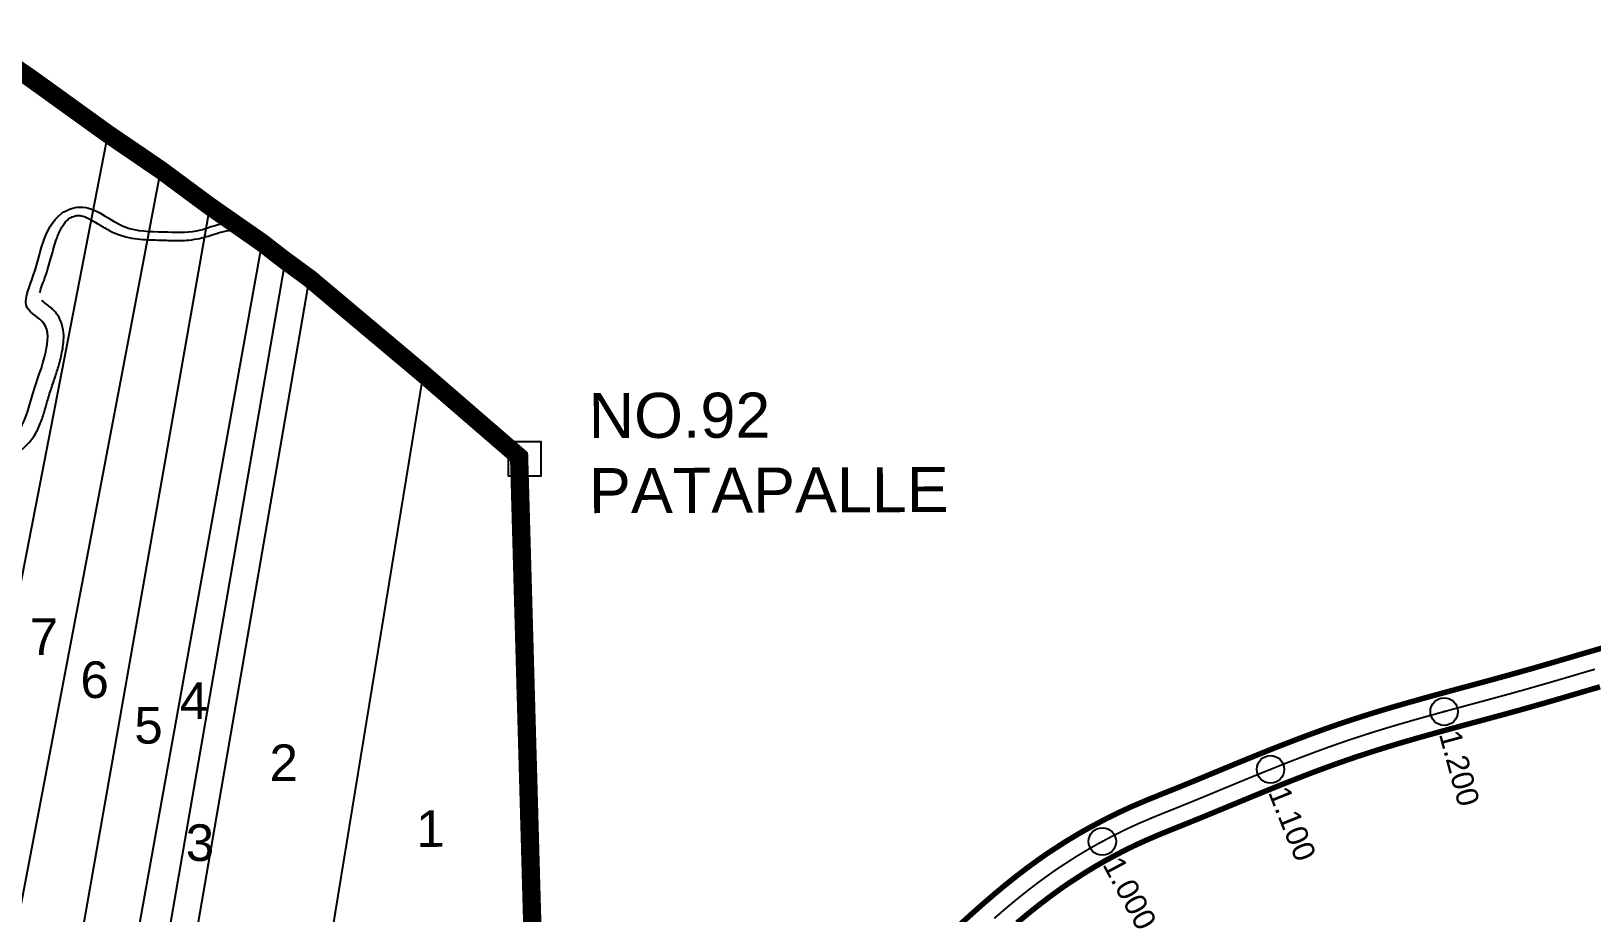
# Model space of a CAD drawing. Header units: inches. Extents: x 182366 to 215308, y 1619047 to 1632624.
# Drawn here: x 188062 to 188915, y 1620985 to 1621467 of the extents above; entities that cross this region are included whole.
import ezdxf
from ezdxf.enums import TextEntityAlignment as Align

# ---------------------------------------------------------------- set-up
doc = ezdxf.new("R2010")
doc.units = ezdxf.units.IN
doc.header["$MEASUREMENT"] = 0
doc.header["$PDMODE"] = 32
doc.header["$PDSIZE"] = 15
doc.linetypes.add('HIDDEN2', pattern=[0.1875, 0.125, -0.0625])
for name, color, linetype in [('BOUNDRY STONES', 240, 'Continuous'), ('CANAL1', 7, 'Continuous'), ('CSMark', 72, 'Continuous'), ('PLOT', 7, 'Continuous'), ('PLOT NO', 7, 'Continuous'), ('STREAM', 4, 'Continuous'), ('text2', 7, 'Continuous'), ('VILLAGE BOUNDARY', 5, 'Continuous')]:
    doc.layers.add(name, color=color, linetype=linetype)
doc.styles.get("Standard").update_dxf_attribs({"font": 'arial.ttf'})

msp = doc.modelspace()

# ---------------------------------------------------------------- linework, layer by layer
at = {"layer": 'BOUNDRY STONES'}
msp.add_lwpolyline([(188322.99, 1621242.77), (188340.81, 1621242.82), (188340.87, 1621223.86), (188323.05, 1621223.8)], close=True, dxfattribs=at)
at = {"layer": 'CANAL1', "color": 6, "linetype": 'ByBlock', "ltscale": 2, "const_width": 3}
for points in [[(188569.79, 1620979.03), (188575.78, 1620984.47), (188581.84, 1620989.86), (188588, 1620995.17), (188594.26, 1621000.38), (188600.64, 1621005.48), (188607.15, 1621010.45), (188613.79, 1621015.25), (188618.07, 1621018.21), (188627.54, 1621024.34), (188634.61, 1621028.59), (188640.12, 1621031.72), (188649.07, 1621036.5), (188656.48, 1621040.16), (188663.18, 1621043.25), (188671.51, 1621046.8), (188678.99, 1621049.84), (188686.62, 1621052.89), (188693.71, 1621055.77), (188701.04, 1621058.79), (188709.65, 1621062.36), (188715.76, 1621064.89), (188723.15, 1621067.94), (188730.56, 1621070.96), (188738, 1621073.96), (188745.48, 1621076.91), (188752.98, 1621079.81), (188760.52, 1621082.65), (188768.11, 1621085.42), (188775.72, 1621088.09), (188780.21, 1621089.62), (188791.09, 1621093.15), (188798.82, 1621095.54), (188806.54, 1621097.85), (188814.27, 1621100.08), (188822, 1621102.26), (188829.72, 1621104.39), (188837.44, 1621106.49), (188845.14, 1621108.57), (188852.83, 1621110.64), (188860.5, 1621112.72), (188868.13, 1621114.81), (188876.8, 1621117.23), (188883.33, 1621119.09), (188890.92, 1621121.29), (188898.52, 1621123.52), (188906.13, 1621125.76), (188913.77, 1621128), (188921.44, 1621130.23)], [(188600.93, 1620979.91), (188606.9, 1620984.89), (188612.95, 1620989.72), (188619.08, 1620994.39), (188625.33, 1620998.91), (188629.19, 1621001.58), (188638.13, 1621007.37), (188644.71, 1621011.33), (188649.77, 1621014.21), (188658.21, 1621018.71), (188665.09, 1621022.11), (188671.29, 1621024.96), (188679.19, 1621028.34), (188686.46, 1621031.29), (188694.09, 1621034.34), (188701.29, 1621037.26), (188708.68, 1621040.31), (188717.31, 1621043.88), (188723.4, 1621046.41), (188730.74, 1621049.43), (188738.07, 1621052.43), (188745.41, 1621055.38), (188752.76, 1621058.28), (188760.11, 1621061.13), (188767.47, 1621063.9), (188774.85, 1621066.59), (188782.26, 1621069.19), (188786.52, 1621070.64), (188797.14, 1621074.09), (188804.63, 1621076.41), (188812.18, 1621078.66), (188819.76, 1621080.85), (188827.37, 1621082.99), (188835.01, 1621085.1), (188842.67, 1621087.19), (188850.36, 1621089.26), (188858.05, 1621091.34), (188865.75, 1621093.42), (188873.46, 1621095.53), (188882.23, 1621097.98), (188888.86, 1621099.87), (188896.52, 1621102.09), (188904.15, 1621104.33), (188911.78, 1621106.57), (188919.38, 1621108.81)]]:
    msp.add_lwpolyline(points, dxfattribs=at)
at = {"layer": 'CANAL1', "color": 1, "linetype": 'HIDDEN2', "ltscale": 30, "const_width": 1}
msp.add_lwpolyline([(188588.43, 1620982.34), (188594.46, 1620987.54), (188600.58, 1620992.64), (188606.79, 1620997.6), (188613.11, 1621002.42), (188619.56, 1621007.08), (188623.63, 1621009.89), (188632.83, 1621015.86), (188639.66, 1621019.96), (188644.94, 1621022.97), (188653.64, 1621027.61), (188660.78, 1621031.14), (188667.23, 1621034.11), (188675.35, 1621037.57), (188682.73, 1621040.56), (188690.36, 1621043.61), (188697.5, 1621046.52), (188704.86, 1621049.55), (188713.48, 1621053.12), (188719.58, 1621055.65), (188726.94, 1621058.68), (188734.32, 1621061.69), (188741.71, 1621064.67), (188749.12, 1621067.6), (188756.55, 1621070.47), (188764, 1621073.27), (188771.48, 1621076), (188778.99, 1621078.64), (188783.37, 1621080.13), (188794.11, 1621083.62), (188801.72, 1621085.97), (188809.36, 1621088.25), (188817.01, 1621090.46), (188824.68, 1621092.62), (188832.37, 1621094.75), (188840.06, 1621096.84), (188847.75, 1621098.92), (188855.44, 1621100.99), (188863.12, 1621103.07), (188870.8, 1621105.17), (188879.52, 1621107.61), (188886.09, 1621109.48), (188893.72, 1621111.69), (188901.33, 1621113.92), (188908.95, 1621116.17), (188916.58, 1621118.4)], dxfattribs=at)
at = {"layer": 'CSMark'}
for p in [(188834.21, 1621095.25), (188739.38, 1621063.73), (188647.52, 1621024.34)]:
    msp.add_point(p, dxfattribs=at)
at = {"layer": 'PLOT'}
for points in [[(188104.27, 1621410.69), (187999.82, 1620873.5)], [(188032.92, 1620864.47), (188133.25, 1621390.94)], [(188159.96, 1621371.18), (188068.75, 1620852.81)], [(188097.92, 1620847.25), (188188.48, 1621351.3)], [(188201.08, 1621341.55), (188114.9, 1620843.39)], [(188129.71, 1620841.27), (188214.44, 1621331.79)], [(188276.48, 1621279.7), (188200.37, 1620814.27)]]:
    msp.add_lwpolyline(points, dxfattribs=at)
at = {"layer": 'STREAM'}
msp.add_spline([(187217.13, 1620747.15), (187228.61, 1620779.2), (187256.4, 1620798.12), (187291.62, 1620809.65), (187321.74, 1620820.17), (187338.23, 1620847.89), (187348.74, 1620883.48), (187363.48, 1620904.77), (187394.55, 1620904.71), (187426.82, 1620902.31), (187444.95, 1620921.35), (187462.32, 1620926.72), (187497.9, 1620925.22), (187509.6, 1620941.03), (187518.57, 1620954.09), (187552.17, 1620952.02), (187571, 1620953.05), (187592.15, 1620981.75), (187601.7, 1621015.73), (187604.28, 1621042.89), (187612.97, 1621062.73), (187622.2, 1621074.85), (187619.53, 1621104.18), (187623.59, 1621122.2), (187642.89, 1621123.81), (187664.26, 1621125.94), (187696.46, 1621120.38), (187720.93, 1621119.43), (187762.4, 1621113.4), (187805.14, 1621113.79), (187819, 1621127.22), (187832.12, 1621130.61), (187843.77, 1621137.89), (187852.1, 1621158.23), (187878.72, 1621158.15), (187907.46, 1621149.38), (187930.37, 1621152.24), (187956.45, 1621169.41), (187968.46, 1621198.31), (187968.56, 1621216.2), (187979.51, 1621223.66), (188022.27, 1621234.32), (188056.1, 1621249.75), (188063.3, 1621268.8), (188070.39, 1621291.78), (188069.31, 1621307.25), (188060.25, 1621315.73), (188062.78, 1621330.95), (188068.9, 1621351.34), (188079.17, 1621367.36), (188088.97, 1621370.74), (188113.51, 1621359.99), (188134.68, 1621357.23), (188152.74, 1621357.8), (188165.63, 1621361.46), (188172.33, 1621362.77)], degree=3, dxfattribs=at)
for points, knots in [([(188067.12, 1621323.85), (188067.17, 1621324.18), (188067.26, 1621324.64), (188067.72, 1621326.35), (188068.27, 1621327.9), (188069.23, 1621330.43), (188069.56, 1621331.29), (188070.58, 1621334.12), (188071.18, 1621335.97), (188072.79, 1621341.27), (188073.61, 1621344.48), (188074.92, 1621349.14), (188075.39, 1621350.73), (188076.69, 1621354.6), (188077.56, 1621356.82), (188079.37, 1621360.29), (188080.26, 1621361.63), (188081.83, 1621363.4), (188082.47, 1621363.98), (188083.83, 1621364.93), (188084.63, 1621365.36), (188086.24, 1621365.96), (188087.05, 1621366.14), (188088.06, 1621366.23), (188088.36, 1621366.23), (188089.03, 1621366.18), (188089.38, 1621366.13), (188090.81, 1621365.82), (188092.11, 1621365.34), (188095.14, 1621363.82), (188096.86, 1621362.8), (188100.66, 1621360.49), (188102.73, 1621359.21), (188106.42, 1621357.29), (188107.89, 1621356.59), (188111, 1621355.38), (188112.56, 1621354.9), (188118.37, 1621353.44), (188122.47, 1621353.09), (188128.09, 1621352.84), (188129.84, 1621352.8), (188132.76, 1621352.72), (188133.94, 1621352.69), (188136.42, 1621352.6), (188137.69, 1621352.56), (188141.6, 1621352.46), (188144.33, 1621352.45), (188149.11, 1621352.78), (188151.1, 1621353.01), (188154.87, 1621353.74), (188156.51, 1621354.17), (188159.56, 1621355.05), (188160.98, 1621355.51), (188163.35, 1621356.25), (188164.33, 1621356.56), (188166.3, 1621357.11), (188167.25, 1621357.34), (188169.36, 1621357.78), (188170.49, 1621357.98), (188172.01, 1621358.25), (188172.35, 1621358.3), (188172.7, 1621358.36)], [250.332541, 250.332541, 250.332541, 250.332541, 250.811439, 250.811439, 251.825565, 251.825565, 252.30554, 252.30554, 253.33504, 253.33504, 255.39404, 255.39404, 256.533854, 256.533854, 258.193434, 258.193434, 259.569779, 259.569779, 260.519478, 260.519478, 261.469177, 261.469177, 262.418877, 262.418877, 262.911974, 262.911974, 263.405071, 263.405071, 264.712656, 264.712656, 266.020241, 266.020241, 267.327827, 267.327827, 268.100379, 268.100379, 268.872932, 268.872932, 271.019423, 271.019423, 272.033915, 272.033915, 272.783097, 272.783097, 273.53228, 273.53228, 275.030646, 275.030646, 276.045858, 276.045858, 276.915167, 276.915167, 277.784476, 277.784476, 278.46121, 278.46121, 279.221368, 279.221368, 279.981527, 279.981527, 280.195402, 280.195402, 280.195402, 280.195402]), ([(187976.15, 1621211.93), (187976.21, 1621211.99), (187976.35, 1621212.15), (187977.05, 1621212.74), (187977.88, 1621213.29), (187980.03, 1621214.41), (187981.33, 1621214.99), (187984.14, 1621216.14), (187985.53, 1621216.68), (187988.28, 1621217.68), (187989.65, 1621218.14), (187993.72, 1621219.44), (187996.41, 1621220.18), (188004.67, 1621222.2), (188010.34, 1621223.25), (188019.31, 1621224.9), (188022.27, 1621225.44), (188028.47, 1621226.66), (188031.71, 1621227.35), (188039.04, 1621229.24), (188043.15, 1621230.52), (188050.38, 1621233.73), (188053.55, 1621235.49), (188057.94, 1621238.89), (188059.33, 1621240.14), (188061.54, 1621242.52), (188062.4, 1621243.58), (188064.8, 1621246.97), (188066, 1621249.31), (188067.96, 1621253.94), (188068.72, 1621256.22), (188070.05, 1621260.61), (188070.61, 1621262.72), (188071.51, 1621265.87), (188071.84, 1621266.99), (188072.56, 1621269.27), (188072.94, 1621270.41), (188074.1, 1621273.87), (188074.92, 1621276.23), (188076.4, 1621280.74), (188077.07, 1621282.85), (188078.07, 1621286.45), (188078.43, 1621287.86), (188079.06, 1621290.61), (188079.34, 1621291.96), (188079.83, 1621294.84), (188080.02, 1621296.36), (188080.21, 1621299.76), (188080.17, 1621301.68), (188079.56, 1621305.7), (188078.96, 1621307.82), (188077.52, 1621310.61), (188077.09, 1621311.33), (188076.19, 1621312.62), (188075.73, 1621313.19), (188074.82, 1621314.2), (188074.37, 1621314.66), (188073.05, 1621315.91), (188072.21, 1621316.59), (188070.43, 1621317.96), (188069.56, 1621318.6), (188068.63, 1621319.32), (188068.4, 1621319.51), (188068.22, 1621319.67)], [215.545095, 215.545095, 215.545095, 215.545095, 216.042375, 216.042375, 216.969414, 216.969414, 217.896453, 217.896453, 218.823491, 218.823491, 219.75053, 219.75053, 221.604607, 221.604607, 225.381657, 225.381657, 227.159417, 227.159417, 228.937178, 228.937178, 231.132092, 231.132092, 232.922578, 232.922578, 233.811682, 233.811682, 234.441857, 234.441857, 235.702208, 235.702208, 236.962559, 236.962559, 238.22291, 238.22291, 239.000502, 239.000502, 239.778094, 239.778094, 241.333277, 241.333277, 242.602808, 242.602808, 243.382346, 243.382346, 244.067442, 244.067442, 244.752538, 244.752538, 245.528027, 245.528027, 246.303517, 246.303517, 246.574875, 246.574875, 246.809362, 246.809362, 247.043849, 247.043849, 247.512824, 247.512824, 248.134476, 248.134476, 248.405099, 248.405099, 248.405099, 248.405099])]:
    msp.add_open_spline(points, degree=3, knots=knots, dxfattribs=at)
at = {"layer": 'VILLAGE BOUNDARY', "linetype": 'HIDDEN2', "ltscale": 140}
msp.add_lwpolyline([(188031.85, 1621461.76, 10, 10, 0), (188061.83, 1621441.26, 10, 10, 0), (188104.27, 1621410.69, 10, 10, 0), (188133.25, 1621390.94, 10, 10, 0), (188159.96, 1621371.18, 10, 10, 0), (188188.48, 1621351.3, 10, 10, 0), (188201.08, 1621341.55, 10, 10, 0), (188214.44, 1621331.79, 10, 10, 0), (188276.48, 1621279.7, 10, 10, 0), (188328.91, 1621234.4, 10, 10, 0), (188336.91, 1620950.98, 10, 10, 0)], format="xyseb", dxfattribs=at)

# ---------------------------------------------------------------- texts
at = {"layer": 'CSMark', "color": 1}
for s, rotation, p in [('1.200', 285.22521, (188837.1, 1621084.63)), ('1.100', 291.92637, (188743.49, 1621053.53)), ('1.000', 298.08842, (188652.7, 1621014.64))]:
    msp.add_text(s, height=12, rotation=rotation, dxfattribs=at).set_placement(p, align=Align.MIDDLE_LEFT)
at = {"layer": 'PLOT NO'}
for s, p in [('7', (188069.33, 1621136.13)), ('6', (188097.04, 1621112.69)), ('4', (188151.3, 1621101.24)), ('5', (188126.48, 1621087.79)), ('2', (188200.35, 1621067.36)), ('3', (188154.56, 1621023.71)), ('1', (188280.49, 1621031.42))]:
    msp.add_text(s, height=20, rotation=0.18821, dxfattribs=at).set_placement(p, align=Align.MIDDLE_CENTER)
at = {"layer": 'text2', "insert": (188366.9, 1621269.15), "char_height": 24.5766, "width": 196.5629, "attachment_point": 1, "rotation": 0.18821}
msp.add_mtext('NO.92 PATAPALLE', dxfattribs=at)

doc.saveas('drawing.dxf')
